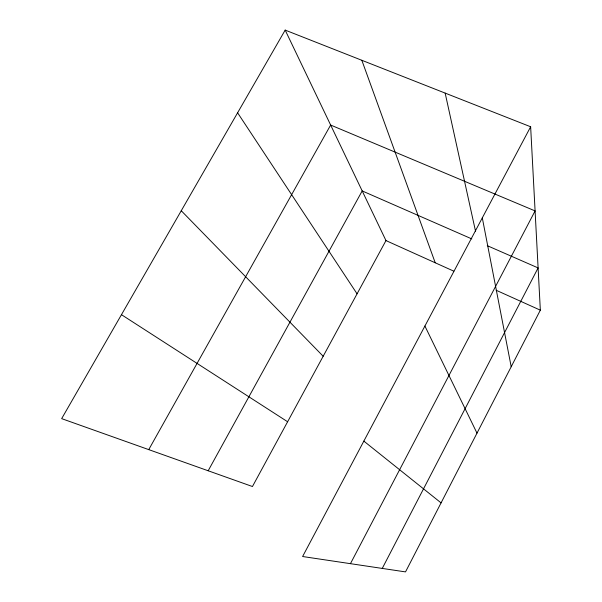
<?xml version="1.0" encoding="UTF-8"?>
<svg xmlns="http://www.w3.org/2000/svg" width="602" height="602" viewBox="0 0 602 602"><rect width="100%" height="100%" fill="white"/><g stroke="black" fill="none" stroke-linecap="round" stroke-linejoin="round"><path stroke-width="0.9" d="M530.64 126.766L540.34 310.173L405.515 571.9L302.61 556.519L530.64 126.766L285.175 30.1L61.66 418.638L252.449 486.521L385.972 240.582L285.175 30.1M382.255 568.423L538.105 267.92L487.274 245.676M350.454 563.668L535.095 210.911L330.641 125.043L148.739 449.626M208.172 470.772L362.186 190.924L471.817 238.911M385.972 240.582L453.825 271.171M496.168 290.262L540.34 310.173M121.461 314.68L287.613 421.754M363.849 441.115L441.07 502.881M181.255 210.738L323.176 356.249M237.602 112.792L357.069 293.821M424.907 326.036L476.995 433.139M361.825 60.283L435.216 262.781M445.156 93.099L475.588 231.484M482.3 217.871L511.196 366.746"/></g></svg>
